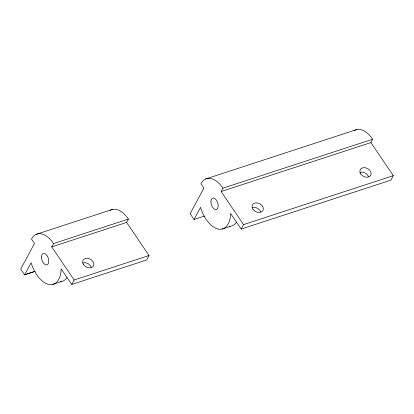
<?xml version="1.0" encoding="UTF-8"?>
<svg xmlns="http://www.w3.org/2000/svg" width="414" height="414" viewBox="0 0 414 414"><rect width="100%" height="100%" fill="white"/><g stroke="black" fill="none" stroke-linecap="round" stroke-linejoin="round"><path stroke-width="0.62" d="M128.407 219.078L53.541 243.556A26.382 14.485 71.9 0 0 32.282 237.734L31.5 239.018L34.507 243.458L20.7 269.095L24.597 274.849L31.122 262.724L31.806 264.919A26.382 14.485 71.9 0 0 49.561 284.558A26.382 14.485 71.9 0 0 61.153 268.8L71.751 284.449L74.153 279.988L51.74 246.899L126.612 222.427L128.407 219.078A26.382 14.485 71.9 0 0 110.062 210.421M51.74 246.899L53.541 243.556M126.612 222.427L149.019 255.516L146.618 259.976L71.751 284.449M372.688 139.233L222.955 188.179A26.382 14.485 71.9 0 0 201.696 182.357L200.909 183.64L203.916 188.08L190.114 213.717L194.011 219.472L200.536 207.347L201.214 209.541A26.382 14.485 71.9 0 0 218.97 229.18A26.382 14.485 71.9 0 0 230.567 213.422L241.165 229.071L390.899 180.126L393.3 175.665L370.887 142.576L372.688 139.233A26.382 14.485 71.9 0 0 354.343 130.576M241.165 229.071L243.561 224.611L221.154 191.522L222.955 188.179M36.328 234.308L112.391 209.437M205.737 178.936L356.677 129.592M221.154 191.522L370.887 142.576M25.13 274.523L34.947 271.315M24.597 274.849L35.03 271.439M194.011 219.472L204.444 216.061M52.78 284.397L61.764 281.463M222.194 229.02L231.178 226.085A26.382 14.485 71.9 0 0 236.404 222.256M74.153 279.988L149.019 255.516M243.561 224.611L393.3 175.665M252.209 207.58A5.987 4.435 28.3 0 1 260.701 211.828M360.02 172.338A5.987 4.435 28.3 0 1 368.512 176.587M229.925 226.292A26.382 14.485 71.9 0 1 229.061 226.323M82.8 262.952A5.987 4.435 28.3 0 1 91.287 267.206M66.99 277.634A26.382 14.485 71.9 0 1 60.511 281.67M210.892 201.582A6.024 3.307 71.9 0 0 216.289 209.546A6.024 3.307 71.9 0 0 216.47 200.221A6.024 3.307 71.9 0 0 210.892 201.582M252.949 209.246A5.987 4.435 28.3 0 0 262.766 210.871A5.987 4.435 28.3 0 0 257.404 202.953A5.987 4.435 28.3 0 0 252.949 209.246M360.76 174.004A5.987 4.435 28.3 0 0 370.577 175.629A5.987 4.435 28.3 0 0 365.215 167.711A5.987 4.435 28.3 0 0 360.76 174.004M83.54 264.618A5.987 4.435 28.3 0 0 93.352 266.243A5.987 4.435 28.3 0 0 87.991 258.331A5.987 4.435 28.3 0 0 83.54 264.618M41.483 256.959A6.024 3.307 71.9 0 0 46.88 264.924A6.024 3.307 71.9 0 0 47.056 255.598A6.024 3.307 71.9 0 0 41.483 256.959"/></g></svg>
